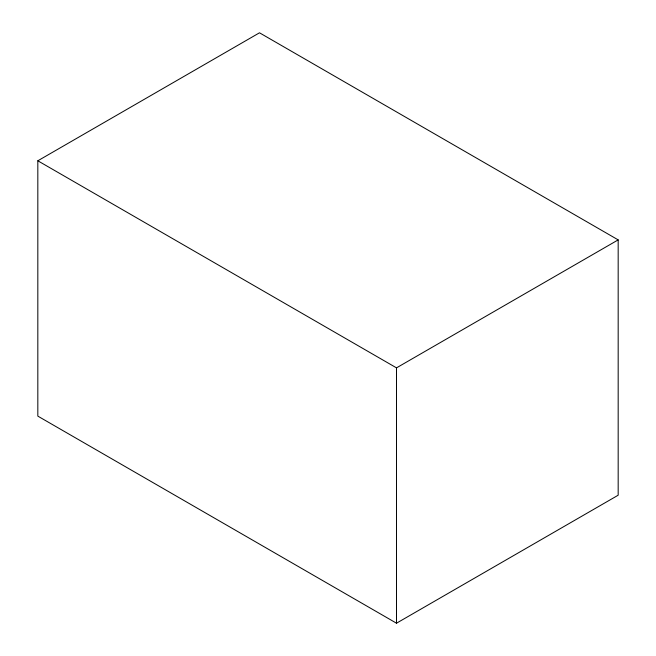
<?xml version="1.0" encoding="UTF-8"?>
<svg xmlns="http://www.w3.org/2000/svg" width="656" height="656" viewBox="0 0 656 656"><rect width="100%" height="100%" fill="white"/><g stroke="black" fill="none" stroke-linecap="round" stroke-linejoin="round"><path stroke-width="0.98" d="M37.827 160.786L259.497 32.8L618.173 239.883L618.173 495.214L396.503 623.2L37.827 416.117L37.827 160.786L396.503 367.86L396.503 623.2M396.503 367.86L618.173 239.883"/></g></svg>
